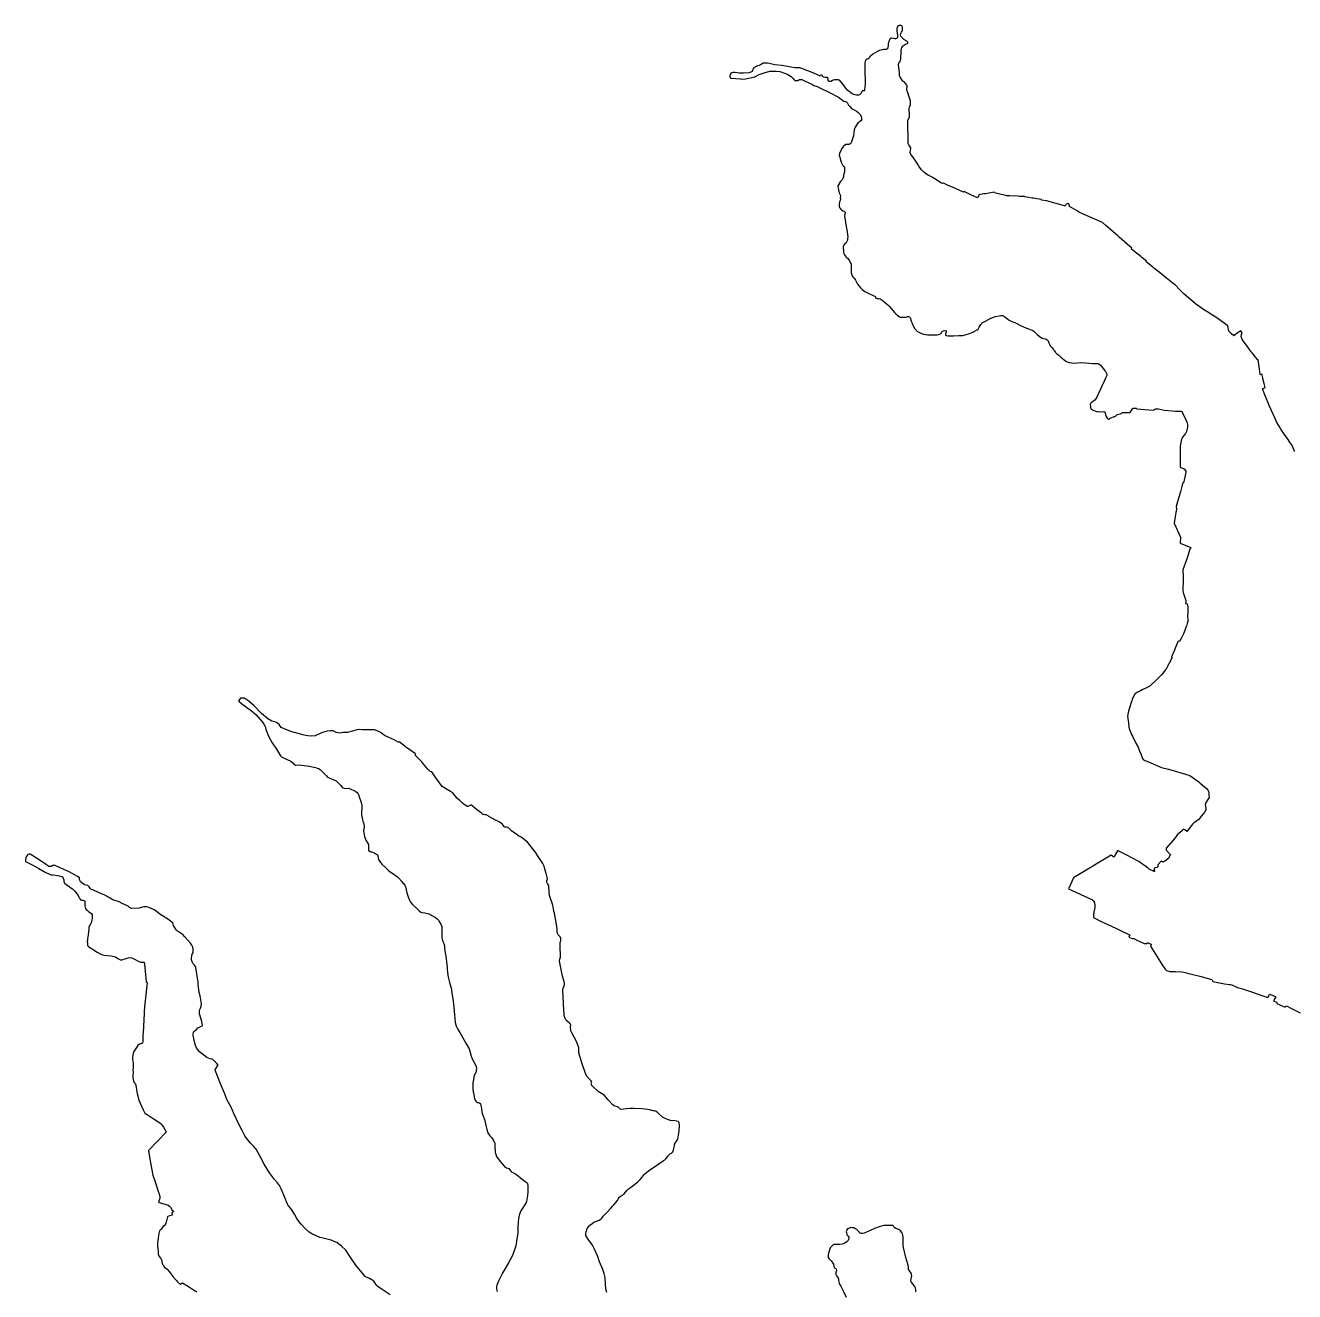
# Model space of a CAD drawing. Header units: inches. Extents: x 1341578 to 1502124, y 557203 to 748561.
# Drawn here: x 1451340 to 1455750, y 577236 to 581636 of the extents above; entities that cross this region are included whole.
import ezdxf

# ---------------------------------------------------------------- set-up
doc = ezdxf.new("R2010")
doc.units = ezdxf.units.IN
doc.header["$MEASUREMENT"] = 0
doc.layers.add('Zipcode', color=7, linetype='Continuous')

msp = doc.modelspace()

# ---------------------------------------------------------------- linework, layer by layer
at = {"layer": 'Zipcode'}
for points in [[(1455750, 580155.2), (1455749.5, 580156.4), (1455747.2, 580161.6), (1455740, 580178), (1455734.9, 580185.6), (1455727.1, 580196.6), (1455723.8, 580201.4), (1455714.6, 580214.3), (1455702.3, 580232.8), (1455699.4, 580237.1), (1455687.6, 580255.2), (1455680.7, 580271.9), (1455668.2, 580299.2), (1455661.8, 580314.7), (1455655.5, 580329.7), (1455654.3, 580332.5), (1455646.1, 580352.3), (1455637.8, 580372.6), (1455642.7, 580375), (1455647.3, 580377.4), (1455644.2, 580391.6), (1455639.9, 580408.4), (1455639.4, 580410.8), (1455637.2, 580419.8), (1455636.6, 580422.9), (1455630.6, 580422.9), (1455627.9, 580440.7), (1455623.2, 580474), (1455621.6, 580473), (1455614.3, 580482.5), (1455601.9, 580498.3), (1455599.5, 580501.4), (1455582.3, 580524.7), (1455567.7, 580543.9), (1455564.3, 580554.4), (1455564.3, 580554.5), (1455565.1, 580560.2), (1455565.4, 580561.8), (1455568.1, 580567.3), (1455562.6, 580574.8), (1455562.5, 580574.9), (1455560.2, 580573.2), (1455545.3, 580562.1), (1455538.2, 580556.7), (1455529.6, 580565.1), (1455525.7, 580569), (1455521.3, 580573.3), (1455518.1, 580591.7), (1455484.7, 580616), (1455481.2, 580618.3), (1455475.8, 580621.8), (1455459.2, 580632.4), (1455453.7, 580636), (1455437.2, 580646.6), (1455406.1, 580668.3), (1455395.7, 580676), (1455366.4, 580701.6), (1455362.5, 580705), (1455350.9, 580716.8), (1455335.6, 580733), (1455332.7, 580735.3), (1455327.7, 580739.2), (1455304.6, 580757.2), (1455279, 580777.8), (1455261.3, 580792.2), (1455256, 580796.5), (1455233.8, 580814.5), (1455234.2, 580815.1), (1455235.1, 580816.3), (1455219.5, 580828.6), (1455215.2, 580832), (1455190.4, 580852.8), (1455182.3, 580859.5), (1455183, 580860.3), (1455183.9, 580861.5), (1455183.1, 580862.1), (1455169.3, 580874), (1455140, 580900.1), (1455135.8, 580903.9), (1455119.2, 580918.7), (1455102.5, 580933.5), (1455094.5, 580940.5), (1455082.4, 580951.2), (1455063.4, 580958.8), (1455057.7, 580961.1), (1455055.9, 580961.8), (1455019.2, 580978), (1455002.1, 580985.8), (1454992.5, 580992.6), (1454967.9, 581006), (1454967.2, 581006.4), (1454967.3, 581007), (1454967.9, 581008.9), (1454965.9, 581015.7), (1454961.4, 581016.9), (1454955.8, 581014.2), (1454955.4, 581013.1), (1454954.9, 581011.6), (1454952.2, 581008), (1454950.1, 581008.3), (1454895.5, 581024.1), (1454892.6, 581024.6), (1454888.2, 581025.4), (1454870.1, 581028.6), (1454870.1, 581029.8), (1454870.2, 581030.5), (1454853.8, 581033), (1454842.8, 581034.7), (1454837.9, 581035.3), (1454836.8, 581035.4), (1454826.8, 581037.7), (1454812.8, 581040.4), (1454811.8, 581040.6), (1454801.7, 581041.1), (1454795.4, 581041.5), (1454793.8, 581041.5), (1454789.9, 581041.8), (1454760.5, 581043.4), (1454757, 581043.6), (1454749.5, 581043.6), (1454746, 581044.2), (1454744.9, 581044.5), (1454721.3, 581050.1), (1454716.3, 581051.3), (1454706.8, 581053.6), (1454706.2, 581055.7), (1454675.6, 581050.8), (1454669.5, 581049.8), (1454653.3, 581047.2), (1454647.7, 581036.3), (1454625.2, 581046.9), (1454620.2, 581049.3), (1454601.7, 581058.1), (1454599.9, 581056.3), (1454575.7, 581066.9), (1454569.4, 581069.6), (1454544.2, 581080.6), (1454534.4, 581085.1), (1454530.4, 581086.9), (1454528.8, 581087.6), (1454527.1, 581087.1), (1454525.4, 581086.7), (1454523.5, 581087.4), (1454521.2, 581088.4), (1454521, 581088.5), (1454521, 581088.5), (1454506, 581099.1), (1454491.9, 581106.8), (1454490, 581107.8), (1454483.1, 581111.6), (1454478.3, 581114.3), (1454469.3, 581119.3), (1454464.7, 581123.1), (1454462.1, 581125.2), (1454453.7, 581133.3), (1454444.7, 581145.9), (1454441.4, 581151.2), (1454435.6, 581160.5), (1454423.2, 581178.3), (1454416.6, 581186.6), (1454414.8, 581190.9), (1454414.5, 581194.5), (1454416.3, 581208.2), (1454415.9, 581210.6), (1454414.5, 581213.7), (1454411.8, 581216.6), (1454409.1, 581220.2), (1454408.1, 581222.6), (1454407.4, 581226.7), (1454407.3, 581231.4), (1454406.9, 581256.5), (1454406.1, 581277.6), (1454406, 581284.5), (1454405.8, 581305.1), (1454411, 581316.1), (1454412, 581319.4), (1454412, 581322), (1454410.1, 581347.3), (1454411.3, 581351.3), (1454413.5, 581354.9), (1454415.3, 581358.2), (1454415.4, 581366), (1454414.9, 581373.5), (1454413.5, 581380.5), (1454403.2, 581408.5), (1454402.5, 581413.4), (1454403, 581417.3), (1454403.8, 581421.3), (1454403.9, 581424.4), (1454402.4, 581428), (1454399, 581432.8), (1454393.6, 581439), (1454389, 581441.9), (1454379.1, 581455.7), (1454377.2, 581461.9), (1454376.6, 581470.5), (1454373.1, 581499.9), (1454374.6, 581504.4), (1454377.8, 581509.2), (1454380, 581513.4), (1454381.2, 581519), (1454382.7, 581545), (1454383.4, 581550.4), (1454384.4, 581554.2), (1454385.7, 581558.7), (1454388.2, 581562.9), (1454390.6, 581566.2), (1454398.3, 581570.9), (1454404.3, 581572.8), (1454405.5, 581573.6), (1454406.1, 581575.7), (1454405.8, 581577.6), (1454402.8, 581580.3), (1454391.9, 581586.7), (1454381.6, 581598.4), (1454380.8, 581602.5), (1454380.7, 581605.1), (1454381.9, 581607.9), (1454384.4, 581611.8), (1454386.3, 581616.1), (1454387.4, 581619.5), (1454387.7, 581622.1), (1454387.8, 581626.4), (1454387.5, 581628.3), (1454386.2, 581632.4), (1454384.7, 581634.4), (1454382.5, 581635.2), (1454379.1, 581635.6), (1454375.9, 581635.2), (1454372.8, 581634), (1454370.8, 581632.5), (1454369.3, 581629.5), (1454368.3, 581623.5), (1454367.7, 581616.2), (1454369.8, 581600.8), (1454369.6, 581593.6), (1454369.2, 581591.9), (1454367.2, 581590.2), (1454364.7, 581589.4), (1454361.6, 581589.2), (1454358.8, 581589.8), (1454348.8, 581591.3), (1454347.1, 581590.8), (1454345.9, 581590.5), (1454344.3, 581589.5), (1454341.9, 581585.4), (1454340.7, 581582), (1454339.1, 581577.7), (1454338.4, 581574.5), (1454338.2, 581573.2), (1454337.5, 581567), (1454336.2, 581557.2), (1454334.6, 581554.6), (1454333.2, 581553.2), (1454330.5, 581552.2), (1454327.3, 581552), (1454322.3, 581552), (1454318.5, 581551.2), (1454316.3, 581550.8), (1454307.9, 581548.5), (1454300.4, 581544.9), (1454284.6, 581535.3), (1454275.8, 581528.8), (1454274, 581527.5), (1454272.8, 581524.2), (1454271.3, 581521.2), (1454268.4, 581519.1), (1454264.4, 581518.3), (1454264.1, 581518.3), (1454261.8, 581517.5), (1454259.6, 581515.9), (1454258.4, 581513.2), (1454257.6, 581509.8), (1454257, 581504.6), (1454256.5, 581499.1), (1454256.2, 581486.7), (1454256.7, 581463.9), (1454257.6, 581453.8), (1454257.9, 581442.8), (1454258.3, 581438.7), (1454258.3, 581435.8), (1454258.3, 581431.9), (1454256, 581413.4), (1454255.9, 581412.2), (1454255.3, 581409.7), (1454253.9, 581408.7), (1454253.2, 581408.5), (1454252.4, 581408.3), (1454248.4, 581408), (1454247.1, 581407.2), (1454246.4, 581406.2), (1454245.4, 581402.9), (1454243.7, 581399.8), (1454238, 581394.8), (1454234.3, 581393.7), (1454230.1, 581393.4), (1454227.6, 581393.5), (1454218.3, 581395.6), (1454212.3, 581398), (1454198, 581409.8), (1454189.5, 581418.1), (1454182.3, 581428.8), (1454168, 581445.2), (1454163.7, 581446.1), (1454158, 581446.1), (1454150, 581445.9), (1454144.4, 581444.1), (1454138.6, 581441.2), (1454134.6, 581440.9), (1454131.7, 581442.1), (1454129.5, 581445.2), (1454128.7, 581448.7), (1454128.6, 581452), (1454128.1, 581453.8), (1454127.1, 581454.4), (1454118.9, 581454.7), (1454113.8, 581455.3), (1454110.5, 581457.4), (1454108.5, 581461), (1454106.9, 581462.9), (1454105.3, 581463), (1454103.9, 581462.4), (1454101.9, 581460.6), (1454099.5, 581460.2), (1454096.7, 581461), (1454094.2, 581462.3), (1454078.9, 581469.7), (1454037.4, 581485.3), (1454030.7, 581487.7), (1454024.4, 581488.3), (1454013, 581488), (1454000.4, 581490.8), (1453967.9, 581495.9), (1453944.4, 581498.3), (1453934.5, 581501.4), (1453917.9, 581504), (1453909.1, 581504.7), (1453903.8, 581503.9), (1453901, 581503), (1453896.4, 581499.3), (1453894.4, 581498.1), (1453889.7, 581496.5), (1453885.2, 581495.6), (1453881, 581494.2), (1453870.6, 581487.6), (1453867.7, 581483.9), (1453866.6, 581478.6), (1453865.6, 581475.8), (1453863.1, 581473.9), (1453860.3, 581473), (1453853, 581470.7), (1453834.6, 581469.3), (1453821.1, 581470.1), (1453804.4, 581472.1), (1453800.1, 581472.3), (1453797.8, 581471.9), (1453794.3, 581470.8), (1453791.5, 581469.8), (1453790.8, 581469.2), (1453789.5, 581466.6), (1453788.7, 581464.7), (1453787.8, 581458.6), (1453787.7, 581455.5), (1453788.4, 581454.3), (1453789, 581453.9), (1453792.4, 581452.3), (1453824.6, 581449.8), (1453829.7, 581449.3), (1453843.1, 581450.4), (1453868.1, 581455.8), (1453874.2, 581457.4), (1453889.3, 581465.1), (1453906.7, 581471.2), (1453926.7, 581476.4), (1453948.1, 581476.6), (1453960.7, 581475.4), (1453981.4, 581469), (1453989, 581465.1), (1454001.1, 581458.2), (1454007.3, 581450.9), (1454011.6, 581446), (1454013.8, 581444.4), (1454017.2, 581443.6), (1454020.2, 581443.7), (1454023.4, 581444.4), (1454026.7, 581446.2), (1454029.2, 581447.5), (1454033.2, 581448.1), (1454037.6, 581448), (1454040.5, 581446.6), (1454047.3, 581442.9), (1454051.5, 581440.3), (1454057.7, 581438.2), (1454072.1, 581431), (1454079.6, 581427.2), (1454090.9, 581423), (1454112.2, 581412.6), (1454119.8, 581409.7), (1454143, 581397.2), (1454155.8, 581390.3), (1454164.7, 581386), (1454178.7, 581375.3), (1454183.9, 581372.6), (1454188.9, 581371.7), (1454192.6, 581370.4), (1454195.4, 581367.9), (1454197.3, 581363.4), (1454199.7, 581358.9), (1454203, 581354.5), (1454210.5, 581347.3), (1454219.6, 581342.1), (1454228, 581338), (1454232.3, 581334), (1454238.1, 581328.5), (1454238.9, 581327.1), (1454240.4, 581324.9), (1454244, 581319.1), (1454245.4, 581313.9), (1454245.5, 581309.9), (1454244.7, 581307.3), (1454242.6, 581304.3), (1454239.4, 581301.7), (1454236.5, 581299.9), (1454233.4, 581298.1), (1454224.9, 581285.2), (1454222.3, 581279.9), (1454220.1, 581272.7), (1454217.8, 581263.6), (1454216.9, 581251.5), (1454208.8, 581227.4), (1454205.7, 581223.6), (1454202.7, 581221.9), (1454199.3, 581221.3), (1454195.4, 581221.2), (1454190.1, 581221.2), (1454185.4, 581218.2), (1454182.6, 581215.6), (1454178.3, 581209.1), (1454168.9, 581192.1), (1454168.2, 581190.8), (1454167.8, 581185.1), (1454169.3, 581177.3), (1454172.2, 581167.4), (1454174.3, 581160.2), (1454178.8, 581150.8), (1454180.6, 581149), (1454183, 581146.8), (1454185.4, 581143.7), (1454186.5, 581139.2), (1454186.4, 581134.1), (1454186.3, 581133.9), (1454185.4, 581126.3), (1454183, 581114.8), (1454181.9, 581109.3), (1454180, 581103.2), (1454178.2, 581099.1), (1454171.3, 581092.1), (1454167.7, 581085.7), (1454167.7, 581085.6), (1454164.8, 581081.7), (1454163.3, 581078.5), (1454163.1, 581076), (1454163.6, 581071.7), (1454163.8, 581070.7), (1454165.1, 581064), (1454166.1, 581058.5), (1454167.9, 581053.7), (1454172.1, 581044.7), (1454172.3, 581042.6), (1454171.1, 581038.1), (1454171.1, 581036.1), (1454171.7, 581033.6), (1454171.9, 581030.5), (1454171.4, 581028.6), (1454171.1, 581027.4), (1454169, 581023), (1454167.5, 581014.2), (1454167.4, 581007.9), (1454169, 581002.3), (1454172, 580998.1), (1454175.3, 580995.1), (1454175.9, 580994.8), (1454180.7, 580991.5), (1454184.4, 580989.8), (1454186.9, 580987.8), (1454188, 580986.1), (1454188.1, 580983.9), (1454187.4, 580980.9), (1454186.8, 580978.6), (1454185.5, 580973), (1454188, 580960), (1454189.5, 580949.7), (1454193.8, 580925.3), (1454197, 580900.4), (1454196.8, 580895.4), (1454195.9, 580889.7), (1454194.1, 580884.3), (1454191.6, 580880.3), (1454191.4, 580880), (1454186.5, 580875.8), (1454183.4, 580871.8), (1454181.5, 580867.4), (1454181, 580864.2), (1454181.3, 580859.9), (1454182.3, 580854.5), (1454183, 580847.5), (1454183.9, 580843.4), (1454185.5, 580838.9), (1454187.9, 580835), (1454192.2, 580830.1), (1454193, 580829.5), (1454196.2, 580826.9), (1454201, 580821.4), (1454203.8, 580817.7), (1454206.2, 580811.4), (1454207.7, 580807.9), (1454208.7, 580803.5), (1454209.1, 580799.3), (1454208.9, 580794), (1454208.6, 580788.6), (1454208.7, 580782.9), (1454208.7, 580781.3), (1454209.3, 580775.7), (1454211.2, 580769.2), (1454213, 580765.3), (1454215.4, 580762), (1454218.9, 580758.8), (1454220.2, 580757.1), (1454221.2, 580755.8), (1454224.7, 580750.2), (1454224.7, 580750.2), (1454230.8, 580736.6), (1454236.4, 580729.7), (1454242.5, 580722.2), (1454247.2, 580717.6), (1454257.1, 580710.9), (1454263.2, 580706.9), (1454287.9, 580696.1), (1454290.8, 580695), (1454293.1, 580692.7), (1454294.1, 580690.7), (1454294.8, 580688.2), (1454295.7, 580687.2), (1454299.1, 580686.6), (1454303.8, 580686.2), (1454310.2, 580685.2), (1454316.8, 580680.7), (1454322.2, 580676.1), (1454329.4, 580670.1), (1454336.8, 580664.1), (1454341.4, 580659.5), (1454359.2, 580638.4), (1454364.2, 580633), (1454372.3, 580626.6), (1454377.1, 580623.1), (1454381.2, 580621.6), (1454394.8, 580621.9), (1454398.6, 580622.3), (1454402.1, 580622.9), (1454405.3, 580623.6), (1454408.1, 580623.9), (1454411.4, 580623.3), (1454412.9, 580622.3), (1454414, 580620.1), (1454415.1, 580618.1), (1454416.5, 580611.4), (1454417.5, 580608), (1454419.9, 580602.8), (1454426.2, 580588.8), (1454430.7, 580581.5), (1454434.6, 580576.1), (1454439.2, 580571.9), (1454446.1, 580568.4), (1454453.5, 580565.3), (1454460.3, 580562.8), (1454467.3, 580561.3), (1454474.8, 580560.6), (1454501.4, 580560.4), (1454508.4, 580560.9), (1454512.7, 580561.3), (1454517, 580562.8), (1454519, 580564.1), (1454520.5, 580565), (1454523, 580567.7), (1454524, 580571.1), (1454526.1, 580573.5), (1454529.9, 580574.7), (1454534, 580575.1), (1454537.5, 580574.8), (1454538.7, 580573.7), (1454539.1, 580571.2), (1454538.7, 580568.8), (1454537.9, 580566.9), (1454537.1, 580563.5), (1454536.9, 580562.6), (1454537.1, 580560.7), (1454537.3, 580559.2), (1454540, 580558.2), (1454544.6, 580557.4), (1454550.3, 580556.9), (1454556.9, 580556.7), (1454564.2, 580556.6), (1454583.4, 580557.6), (1454588.2, 580557.9), (1454597.3, 580557.9), (1454605.4, 580560.4), (1454620, 580565), (1454631.5, 580569.9), (1454646.7, 580577.4), (1454650.3, 580579.9), (1454651.8, 580582.7), (1454654.4, 580587.4), (1454657.8, 580592.5), (1454660.2, 580596.1), (1454662.9, 580599.5), (1454664.5, 580601.5), (1454675.6, 580607.3), (1454694.4, 580618.2), (1454701.6, 580620.6), (1454710.7, 580623.7), (1454723.3, 580626.4), (1454729.4, 580627.5), (1454736.6, 580627.4), (1454739.1, 580625.5), (1454743.4, 580622.5), (1454747.3, 580619), (1454752.2, 580615.5), (1454758, 580611.5), (1454767, 580607.2), (1454777.4, 580603.2), (1454784.7, 580599.2), (1454795.2, 580594), (1454818.8, 580583.4), (1454828.8, 580579.9), (1454830.4, 580579.2), (1454834.4, 580577.5), (1454834.5, 580577.5), (1454837.6, 580576.7), (1454840.5, 580575.5), (1454843.4, 580573.5), (1454856.1, 580559.9), (1454867.4, 580552.1), (1454872.9, 580548.9), (1454877.4, 580547.6), (1454882.8, 580546.4), (1454887.1, 580544.8), (1454890.7, 580542.6), (1454893.8, 580539.1), (1454896.3, 580532.7), (1454898.6, 580527.4), (1454901.1, 580522.5), (1454903.1, 580519.5), (1454906, 580515.9), (1454911.7, 580509.2), (1454914.9, 580505.3), (1454915.6, 580504.3), (1454917.7, 580501.7), (1454917.8, 580501.5), (1454919.2, 580499.3), (1454921.2, 580497), (1454923.9, 580494.3), (1454930.4, 580489.3), (1454937.4, 580482.8), (1454954.7, 580469.2), (1454960, 580466.9), (1454966, 580464.3), (1454969.1, 580463.8), (1454975.9, 580463), (1454983.8, 580462.3), (1455006.5, 580463.8), (1455021.7, 580463.1), (1455047.3, 580461.2), (1455062.7, 580461.3), (1455066.1, 580460.6), (1455069.2, 580459.7), (1455070.1, 580459.4), (1455075.7, 580454.4), (1455089.7, 580437.4), (1455093, 580433.3), (1455096.3, 580426.5), (1455097.4, 580422.4), (1455097.5, 580420.5), (1455096.9, 580418.5), (1455096.6, 580417.3), (1455094.5, 580412.6), (1455089.3, 580401.7), (1455083.1, 580389.4), (1455082.3, 580387.4), (1455075.6, 580371.8), (1455062.4, 580343.8), (1455055.8, 580333.9), (1455050.1, 580329.3), (1455047.1, 580327.5), (1455043.7, 580325.3), (1455041, 580322), (1455039.9, 580318.3), (1455040.3, 580312.9), (1455040.5, 580310.5), (1455040.9, 580306.9), (1455041.9, 580304.6), (1455043.7, 580302), (1455047.6, 580299.3), (1455050.1, 580298.2), (1455056, 580295.7), (1455061.3, 580294), (1455066.2, 580293.4), (1455074.3, 580293), (1455074.5, 580293), (1455081.4, 580293.6), (1455087.3, 580292.7), (1455089.4, 580292.5), (1455090.5, 580291.7), (1455091.7, 580290), (1455092.2, 580287.8), (1455092.9, 580283.6), (1455094.8, 580277.1), (1455098.6, 580271.2), (1455101.3, 580268.5), (1455103.5, 580267.5), (1455105.9, 580267.5), (1455107.2, 580268), (1455109.1, 580270.5), (1455112.1, 580272.2), (1455123.1, 580276.1), (1455126, 580276.5), (1455132.8, 580283.5), (1455148.1, 580287.5), (1455148.7, 580287.9), (1455149.8, 580289.1), (1455151.9, 580289.9), (1455178.1, 580289.9), (1455181.6, 580296), (1455186.4, 580303.6), (1455189.3, 580305.3), (1455199.3, 580305.6), (1455201.2, 580303.1), (1455229.2, 580300.7), (1455258.5, 580298.9), (1455261.4, 580299.9), (1455263.7, 580301.5), (1455266.4, 580303.1), (1455267.4, 580303.4), (1455271.9, 580303.7), (1455276.5, 580302.7), (1455297.5, 580298.5), (1455324.3, 580296.2), (1455335, 580295.5), (1455355.6, 580295), (1455357.4, 580293.8), (1455357.5, 580293.8), (1455357.7, 580293.5), (1455358.7, 580292.3), (1455360.2, 580289.4), (1455372.6, 580262.5), (1455376.2, 580254.9), (1455377.5, 580248), (1455377.3, 580239.6), (1455376.8, 580234.8), (1455375.6, 580229.4), (1455374, 580224.9), (1455371, 580217.8), (1455366.1, 580211.4), (1455360.8, 580205.1), (1455357.7, 580199.6), (1455356, 580192.3), (1455352.6, 580174.9), (1455352.7, 580160.9), (1455352.4, 580146.7), (1455352.3, 580142.1), (1455352.3, 580140.1), (1455352.3, 580137.3), (1455352.3, 580100.9), (1455365, 580094.9), (1455366.6, 580094.2), (1455371.7, 580086.6), (1455371.5, 580083), (1455371.1, 580076.9), (1455366.4, 580055.8), (1455364.9, 580051.1), (1455363.4, 580046.3), (1455361.1, 580045.6), (1455359.4, 580038.1), (1455353, 580015), (1455352, 580011.8), (1455347.8, 579996.8), (1455338.4, 579964.4), (1455339.3, 579955), (1455338.3, 579948.8), (1455337.5, 579943.4), (1455331.6, 579905.7), (1455353.6, 579857.1), (1455352, 579836.6), (1455389.2, 579821.9), (1455386.3, 579815.3), (1455377.3, 579788.4), (1455375.3, 579782.3), (1455374, 579778.3), (1455361.2, 579744.1), (1455362.3, 579718.9), (1455362.5, 579713.5), (1455362.7, 579710.8), (1455362.7, 579709.7), (1455361.1, 579670.5), (1455362.7, 579665.4), (1455365.9, 579654.8), (1455371.4, 579636.8), (1455371.4, 579636.6), (1455372.1, 579634.5), (1455372.1, 579634.3), (1455371.1, 579627.5), (1455371, 579627), (1455376.3, 579625.1), (1455376.9, 579624.9), (1455378, 579622.4), (1455378.9, 579614.8), (1455378.7, 579607.1), (1455378.7, 579606), (1455378.6, 579595.7), (1455378.2, 579582.4), (1455378.5, 579571.2), (1455378.4, 579564.2), (1455376.8, 579557.8), (1455376.2, 579555.7), (1455375, 579551.8), (1455372.5, 579544.2), (1455369, 579532.9), (1455363.5, 579521.2), (1455363.3, 579520.9), (1455362.6, 579519.2), (1455356.5, 579507.3), (1455350, 579494.6), (1455346.6, 579495.4), (1455344.9, 579495.9), (1455344, 579493.5), (1455335.3, 579472.1), (1455333.6, 579468.1), (1455332.1, 579464.5), (1455322.2, 579441.6), (1455324.9, 579439.3), (1455302.4, 579397.1), (1455300.5, 579394.8), (1455296.7, 579390.3), (1455288.1, 579380), (1455269.7, 579361.2), (1455247.3, 579340), (1455242.6, 579337), (1455232.6, 579333), (1455219.8, 579326.3), (1455214.2, 579323.4), (1455207.6, 579319.9), (1455204.3, 579318.2), (1455197.5, 579314.4), (1455194.6, 579312.8), (1455185.1, 579292.7), (1455183.8, 579288.4), (1455182.2, 579283.2), (1455172.8, 579252.7), (1455169.8, 579234.9), (1455170.1, 579227.2), (1455172.4, 579212), (1455174.1, 579196.9), (1455176.6, 579188.4), (1455183.4, 579172.1), (1455186.6, 579165.8), (1455197.5, 579143.9), (1455198.7, 579141.7), (1455206.4, 579127.2), (1455210.3, 579117.5), (1455211.3, 579115.1), (1455216.7, 579101.8), (1455217.2, 579100.4), (1455221.9, 579088.7), (1455224.9, 579083.6), (1455225, 579083.4), (1455229.8, 579081.2), (1455236.3, 579078.6), (1455249.8, 579073.6), (1455287, 579056.4), (1455311.5, 579051.2), (1455339.1, 579042.7), (1455371.3, 579033.7), (1455386.4, 579029), (1455397.6, 579021.2), (1455402.5, 579017.6), (1455417, 579006.8), (1455420.7, 579003.6), (1455429.7, 578995.4), (1455443.5, 578984), (1455443.9, 578983.7), (1455450, 578977.5), (1455451.2, 578973.7), (1455451.7, 578967.3), (1455452.3, 578961.2), (1455452.4, 578959.7), (1455453.1, 578955.1), (1455452.5, 578953.2), (1455450.4, 578949.7), (1455440.2, 578932.9), (1455439.4, 578926.7), (1455440.5, 578922.4), (1455441.6, 578917.2), (1455442, 578912.5), (1455441.3, 578909.7), (1455439.6, 578906.1), (1455437.3, 578901.7), (1455433.1, 578896.5), (1455425.8, 578888.3), (1455417.6, 578876.7), (1455402.3, 578866.3), (1455399.9, 578864.1), (1455394.9, 578859.6), (1455391.5, 578855.5), (1455375.3, 578834.7), (1455368.5, 578840.4), (1455365.7, 578841.8), (1455364, 578841.9), (1455363.8, 578842), (1455362.3, 578841.1), (1455360.9, 578840), (1455358.8, 578837.4), (1455342.9, 578823.6), (1455338.8, 578817.4), (1455329.5, 578805.5), (1455304, 578776.5), (1455303.5, 578772.7), (1455304, 578769.8), (1455317.2, 578755.1), (1455318.2, 578754.1), (1455318.1, 578754), (1455317.8, 578753.4), (1455311.2, 578740.7), (1455311.2, 578740.6), (1455310.9, 578740), (1455309.6, 578739.1), (1455302.4, 578734), (1455297.1, 578730.3), (1455293.4, 578727.8), (1455286.8, 578731.9), (1455274.8, 578718.5), (1455274.1, 578716.2), (1455274.5, 578713.7), (1455274.6, 578711.8), (1455274, 578710.7), (1455271, 578709.4), (1455265.5, 578708.5), (1455263.2, 578706.8), (1455262, 578704.5), (1455262, 578702.4), (1455262.3, 578700.4), (1455263.1, 578699), (1455263.1, 578699), (1455263.6, 578697.1), (1455263.4, 578696.4), (1455262.6, 578695.9), (1455261.2, 578696.1), (1455257.3, 578697.8), (1455255.4, 578698.6), (1455251.9, 578699.7), (1455244.6, 578704.1), (1455242.3, 578705.8), (1455236.1, 578710.2), (1455221.6, 578720.7), (1455215, 578725.4), (1455212.8, 578727), (1455209, 578729.8), (1455165.2, 578753.5), (1455137, 578767), (1455134.7, 578768.1), (1455134.4, 578767.6), (1455127.9, 578755.2), (1455124.1, 578748.1), (1455122.3, 578745.7), (1455112.6, 578752), (1454982.2, 578673.7), (1454965.2, 578637.3), (1454964, 578634.8), (1455047.2, 578596.5), (1455048, 578596.2), (1455051.7, 578594), (1455052.3, 578593.2), (1455052.8, 578592.3), (1455053.8, 578589.1), (1455054.8, 578585.1), (1455055.2, 578583.4), (1455055.8, 578577.8), (1455055.3, 578570.2), (1455051.6, 578548.6), (1455050.8, 578536.1), (1455080.5, 578521.2), (1455101.3, 578511.4), (1455101.4, 578511.4), (1455128.4, 578498.6), (1455128.4, 578498.6), (1455144.8, 578490.9), (1455171.6, 578478.3), (1455171.8, 578478.2), (1455176.7, 578475.9), (1455177.6, 578475.5), (1455174.2, 578467.8), (1455185.4, 578462.3), (1455189.7, 578462.4), (1455191.2, 578462.4), (1455191.7, 578462.4), (1455206.9, 578455), (1455212.4, 578452.3), (1455227.5, 578444.8), (1455237.1, 578445.4), (1455238.6, 578449), (1455248.2, 578444.5), (1455251.2, 578443.1), (1455252.4, 578442.5), (1455252.4, 578442.5), (1455249.6, 578435.8), (1455249.7, 578435.8), (1455290, 578371.1), (1455299.7, 578355.7), (1455305.2, 578351.8), (1455309.4, 578350.1), (1455315.4, 578348.5), (1455319, 578348.4), (1455322.4, 578348.6), (1455326.6, 578348.6), (1455335.6, 578348.1), (1455357, 578346.8), (1455365.2, 578345.2), (1455374.5, 578342.9), (1455380.4, 578341.5), (1455387.5, 578339.8), (1455420.6, 578331.5), (1455458.1, 578321.5), (1455461.8, 578320), (1455463.8, 578317.8), (1455463.8, 578317.7), (1455466, 578312.9), (1455506.2, 578304.9), (1455523.7, 578302.4), (1455526.6, 578302.3), (1455531.7, 578301.3), (1455539.3, 578298.1), (1455544.1, 578296), (1455551.4, 578293), (1455568.8, 578287.9), (1455607.2, 578274.8), (1455629.1, 578266.5), (1455629.5, 578266.4), (1455635.6, 578264.4), (1455656.8, 578257.6), (1455657.7, 578259.4), (1455661.2, 578266.9), (1455662.3, 578269.4), (1455684, 578260.8), (1455685.1, 578260.3), (1455677.3, 578247.9), (1455676.3, 578246.2), (1455687.4, 578241), (1455688.5, 578240.4), (1455688.5, 578240.1), (1455688.7, 578237.4), (1455716.7, 578223.7), (1455717.1, 578224.5), (1455719.2, 578228.4), (1455726.4, 578226.2), (1455734.8, 578222.1), (1455769.1, 578203.9)], [(1453360.6, 577232.4), (1453357.1, 577244.4), (1453353.8, 577282.1), (1453352.9, 577289.2), (1453350.9, 577298.6), (1453346.4, 577312.6), (1453335.2, 577339), (1453328.4, 577358.2), (1453316.4, 577385.4), (1453310.9, 577397.4), (1453294, 577419.5), (1453290.6, 577424.6), (1453287.7, 577430.5), (1453287, 577435.1), (1453287.4, 577439.2), (1453288.2, 577443.4), (1453291.8, 577455.4), (1453295, 577459.9), (1453301, 577466.2), (1453307.7, 577471.1), (1453315.4, 577476.5), (1453333.8, 577483.6), (1453338.8, 577487.3), (1453343.1, 577491.5), (1453347.2, 577497.3), (1453359.5, 577509.5), (1453375.4, 577527.3), (1453380.3, 577532.5), (1453384.6, 577536.9), (1453397.1, 577551.9), (1453399.5, 577556.7), (1453400.4, 577559.8), (1453400.6, 577560.5), (1453402.9, 577563.9), (1453406.5, 577566), (1453420.6, 577575.9), (1453424.8, 577581.6), (1453429.8, 577587.5), (1453435.8, 577592.4), (1453442.7, 577597.1), (1453450.6, 577602.8), (1453458, 577609), (1453467.6, 577616.9), (1453476, 577625.3), (1453482.4, 577633.4), (1453489.8, 577642.8), (1453491.3, 577644.2), (1453492.9, 577645.7), (1453499.1, 577650.6), (1453513.2, 577661.4), (1453525.8, 577669), (1453557.4, 577691.1), (1453561.3, 577693.1), (1453565, 577696.6), (1453565.5, 577697.2), (1453570.1, 577703.3), (1453572, 577706.7), (1453581, 577715.1), (1453585, 577717.2), (1453588.9, 577721.9), (1453591.7, 577728.2), (1453594, 577737.8), (1453594.7, 577744.4), (1453596.9, 577750.8), (1453600.2, 577755.1), (1453603.9, 577759.5), (1453606.5, 577765.8), (1453610.9, 577793.7), (1453613.1, 577813.1), (1453611.5, 577823.9), (1453607.7, 577827.1), (1453603.3, 577828.3), (1453596.3, 577829.5), (1453581.4, 577830.4), (1453571.1, 577834), (1453560, 577837.9), (1453553.7, 577841.9), (1453539, 577855.3), (1453534.7, 577859.8), (1453529.4, 577862.8), (1453523.8, 577863.6), (1453521.8, 577863.9), (1453520.7, 577864.1), (1453508.5, 577867), (1453502.8, 577868.4), (1453481.2, 577871.2), (1453454.9, 577872.5), (1453441.5, 577871.9), (1453428.1, 577870.4), (1453410.3, 577868.4), (1453406, 577869.7), (1453403.8, 577871.9), (1453403.3, 577872.8), (1453401.3, 577875.5), (1453397.1, 577877.7), (1453389.6, 577879.8), (1453386.2, 577881.2), (1453385.1, 577881.7), (1453381.2, 577884.9), (1453380.1, 577885.9), (1453364.8, 577902.3), (1453352.6, 577916.7), (1453347.2, 577920.3), (1453341.2, 577924.3), (1453330.4, 577930.5), (1453310.8, 577949.5), (1453307.1, 577953.4), (1453306.4, 577957.7), (1453306.9, 577961.5), (1453307.6, 577963.1), (1453307.4, 577965.4), (1453304.3, 577969.7), (1453298.2, 577975.4), (1453290, 577985.6), (1453284.3, 577997), (1453275.2, 578023.8), (1453262.9, 578064.9), (1453263, 578076.2), (1453262.7, 578083.3), (1453260.9, 578089.5), (1453254.2, 578104.3), (1453238, 578134.9), (1453235.1, 578142.4), (1453234.4, 578156.1), (1453234.8, 578161.6), (1453233.6, 578165.2), (1453230.1, 578168.7), (1453222.1, 578175.2), (1453217.5, 578180), (1453213.9, 578187.8), (1453212.3, 578195.5), (1453211.7, 578201.5), (1453210.9, 578213.9), (1453210, 578236.9), (1453207.8, 578284), (1453208.3, 578289.7), (1453210.7, 578296.1), (1453213.2, 578301.8), (1453213.4, 578306.2), (1453211.4, 578313.6), (1453205.7, 578332.1), (1453203.3, 578343.4), (1453196, 578384.2), (1453196.6, 578390.5), (1453198.7, 578397.6), (1453199.2, 578401.7), (1453198.3, 578435.3), (1453198.4, 578446.7), (1453199.9, 578456.8), (1453199.9, 578462.9), (1453199.3, 578466), (1453197.9, 578468.4), (1453195.7, 578470.9), (1453191, 578475.6), (1453188.2, 578480.2), (1453187.7, 578485.4), (1453187.6, 578490.1), (1453188, 578496.7), (1453185.1, 578511.7), (1453178.1, 578550.6), (1453176.1, 578557.5), (1453172.3, 578578.3), (1453161, 578612.2), (1453159.5, 578622.3), (1453158.3, 578644.6), (1453157.9, 578647.7), (1453153.9, 578653.9), (1453151.6, 578657.9), (1453151, 578661), (1453151.3, 578663.6), (1453152.6, 578667), (1453153.9, 578669.9), (1453153.4, 578674.9), (1453149.1, 578688.3), (1453144.1, 578708.6), (1453142.5, 578714.2), (1453137.3, 578723.1), (1453124, 578744.3), (1453110.9, 578763.3), (1453106.1, 578770.1), (1453084.3, 578797.8), (1453063, 578815.3), (1453052.9, 578819.3), (1453035.4, 578831.7), (1453033.9, 578832.9), (1453028.3, 578837.4), (1453026.9, 578838.6), (1453017, 578848.5), (1453012, 578850), (1453006.2, 578849.7), (1453003.7, 578851), (1453001.8, 578853.6), (1453000.4, 578856.7), (1452996.4, 578860.9), (1452985.1, 578868.1), (1452983.9, 578868.9), (1452973.6, 578873.9), (1452950.7, 578887.2), (1452948.3, 578888.6), (1452941.3, 578892.2), (1452936.7, 578892.7), (1452931.8, 578893.2), (1452929.7, 578894.1), (1452924.4, 578898.5), (1452920, 578902.2), (1452919.3, 578902.8), (1452907.7, 578911.5), (1452889.7, 578925.8), (1452887.7, 578925.7), (1452884.6, 578925), (1452882.2, 578923.9), (1452879.6, 578922.4), (1452876.7, 578921.7), (1452875.3, 578921.8), (1452860, 578931.9), (1452854.9, 578936.6), (1452849.3, 578942.6), (1452839.5, 578950.8), (1452834.3, 578957), (1452832.8, 578958.8), (1452824.8, 578968.5), (1452816.6, 578973.5), (1452811.4, 578976.5), (1452788.1, 578990.5), (1452778.4, 579004), (1452772.6, 579012.2), (1452768.5, 579018.1), (1452751.8, 579041.7), (1452745.8, 579042.9), (1452737.6, 579052.3), (1452719.8, 579072.6), (1452717.6, 579075.2), (1452716.8, 579076.1), (1452695.5, 579099.1), (1452694.9, 579104.5), (1452663.8, 579126.1), (1452661.8, 579127.7), (1452658.1, 579130.6), (1452638.9, 579146), (1452637.5, 579144.3), (1452629.6, 579148.3), (1452621.3, 579153.4), (1452600, 579162.6), (1452587.2, 579168.5), (1452575.8, 579177.9), (1452574.4, 579179.1), (1452567.1, 579182.3), (1452564, 579183.3), (1452556, 579186.1), (1452552.3, 579187.4), (1452545.3, 579187.8), (1452539.9, 579188.1), (1452510.3, 579187.8), (1452500.3, 579188.6), (1452492.7, 579188.2), (1452475, 579183.6), (1452459.3, 579178.8), (1452449.9, 579178.1), (1452442.4, 579178.5), (1452433.1, 579176.7), (1452420.1, 579178.9), (1452409.7, 579183.8), (1452398.9, 579184.5), (1452388.8, 579183), (1452372.1, 579178.1), (1452353.8, 579169.9), (1452346.9, 579167.3), (1452333.9, 579166.1), (1452321.6, 579167.1), (1452308, 579169.8), (1452262.3, 579181.7), (1452237, 579192), (1452228.8, 579196.3), (1452221.4, 579206), (1452212, 579213.3), (1452206.9, 579216.1), (1452196.4, 579218), (1452182.3, 579225.6), (1452160.1, 579245.1), (1452135.1, 579271.1), (1452116.3, 579287.4), (1452105.9, 579294.9), (1452100.3, 579297.5), (1452092.5, 579298.1), (1452086.8, 579297.7), (1452084.1, 579293.3), (1452080.8, 579287.7), (1452082.5, 579286.8), (1452090.9, 579279.5), (1452107.6, 579267), (1452125, 579253.6), (1452140.2, 579240.8), (1452163.7, 579213.9), (1452168.2, 579207.5), (1452174.1, 579197.1), (1452175.7, 579188.7), (1452186, 579163), (1452197.6, 579142.4), (1452211.8, 579120.1), (1452226.2, 579097.5), (1452230.3, 579093.8), (1452241.4, 579087.8), (1452241.7, 579087.7), (1452249.5, 579084.4), (1452262.4, 579078.7), (1452268.6, 579072.7), (1452275.1, 579066.7), (1452277.6, 579065.5), (1452278.8, 579064.9), (1452293.5, 579065.6), (1452300.4, 579064.7), (1452325.5, 579061.1), (1452347.5, 579057.3), (1452353.3, 579054.9), (1452358.2, 579052.9), (1452364, 579049.6), (1452372, 579041.8), (1452385.9, 579027.4), (1452388.6, 579024.6), (1452388.8, 579024.4), (1452390.3, 579023.6), (1452395.8, 579020.6), (1452403.9, 579017.2), (1452419.9, 579010.5), (1452434.4, 578995.5), (1452435.4, 578994.8), (1452441.1, 578989), (1452444.5, 578986.8), (1452447, 578985.2), (1452449, 578984.9), (1452453.2, 578984.3), (1452463.4, 578984.7), (1452488.1, 578974), (1452493.2, 578969.9), (1452495.6, 578965.7), (1452496.8, 578963.5), (1452499.6, 578955.1), (1452502.6, 578945.6), (1452506.4, 578935.5), (1452508.6, 578924.9), (1452507.8, 578893.2), (1452509.2, 578884.5), (1452509.6, 578883.2), (1452511.4, 578875.6), (1452512.5, 578870.3), (1452514.7, 578864.6), (1452516.3, 578859.3), (1452516.7, 578855.1), (1452516.7, 578849.2), (1452515.6, 578843.8), (1452515, 578835.3), (1452518.1, 578816.7), (1452522.8, 578804.3), (1452528.9, 578795.2), (1452531.7, 578789), (1452532.2, 578784.5), (1452532, 578781), (1452531.6, 578775.7), (1452531.5, 578774.4), (1452532.5, 578769.2), (1452534.3, 578766.4), (1452537, 578765.3), (1452537.8, 578765.2), (1452539.8, 578765.1), (1452554.2, 578759), (1452559.3, 578756.2), (1452563, 578753.3), (1452564.9, 578750.1), (1452565.7, 578746.1), (1452565.8, 578743.3), (1452566.7, 578736.7), (1452573.8, 578726.8), (1452574.6, 578725.6), (1452578.1, 578720.6), (1452591.8, 578708.1), (1452602.6, 578698.3), (1452625.2, 578683.1), (1452632.5, 578677.4), (1452637.7, 578672.6), (1452647.7, 578660.5), (1452652.9, 578654.4), (1452653.3, 578653.9), (1452658.1, 578647.6), (1452661, 578641.9), (1452661.7, 578637.6), (1452662.4, 578632.2), (1452664.9, 578621), (1452668.6, 578610.7), (1452673.2, 578598.1), (1452678.3, 578589.1), (1452683.8, 578582.3), (1452700.4, 578567.2), (1452707.8, 578558.6), (1452713.5, 578554.5), (1452718.3, 578553.1), (1452727.9, 578552), (1452741.7, 578548.3), (1452765, 578535.3), (1452770.9, 578530.7), (1452775.1, 578526.2), (1452780.1, 578518.8), (1452783.7, 578512.2), (1452786.4, 578503.9), (1452787.4, 578497.3), (1452787.4, 578490.4), (1452787.2, 578484.5), (1452786.8, 578476.6), (1452787.4, 578467.1), (1452788.5, 578460), (1452790.8, 578452.4), (1452793.6, 578445.9), (1452796.1, 578437.2), (1452796.3, 578428.7), (1452796.8, 578419.6), (1452800.2, 578400.8), (1452805, 578361.4), (1452805.5, 578356.7), (1452806.7, 578344), (1452808.8, 578328.8), (1452813.9, 578309.7), (1452820.3, 578286.6), (1452820.7, 578283.1), (1452826.8, 578236.2), (1452829.5, 578210), (1452833.2, 578170.5), (1452834.9, 578162.8), (1452838, 578155.9), (1452841.3, 578148.4), (1452848.8, 578136), (1452869.8, 578098.8), (1452881.8, 578079.5), (1452888.2, 578054), (1452892.6, 578044.8), (1452902.9, 578025.5), (1452905.8, 578017.9), (1452906.8, 578010.9), (1452906.6, 578005.4), (1452905.7, 577998.5), (1452904.3, 577995.4), (1452901.8, 577991.4), (1452899.1, 577986), (1452894.4, 577961.7), (1452894, 577952), (1452894.4, 577943.1), (1452895.1, 577936.5), (1452895.2, 577935.3), (1452896, 577929.5), (1452896.6, 577926), (1452900, 577906.2), (1452902.1, 577901), (1452904.7, 577897.1), (1452907.2, 577895.1), (1452910.6, 577893.3), (1452913.8, 577892.5), (1452916.8, 577891.3), (1452918, 577890.5), (1452918.6, 577890.1), (1452921.1, 577887.2), (1452922.5, 577882), (1452923, 577879.7), (1452924.1, 577868.7), (1452925.6, 577860.7), (1452927, 577854.6), (1452934.6, 577833.8), (1452944.1, 577794), (1452945.3, 577789.6), (1452948.6, 577783.4), (1452954.1, 577777.5), (1452960.3, 577770.4), (1452963.2, 577766.2), (1452965.1, 577763.5), (1452965.7, 577762.3), (1452968.9, 577756.3), (1452970.5, 577751.3), (1452971, 577744.4), (1452971.5, 577736), (1452971.5, 577735.5), (1452971.7, 577726.9), (1452972.6, 577718.3), (1452974.1, 577712.9), (1452977.1, 577704.9), (1452989.7, 577687.8), (1453004.2, 577670.2), (1453007.7, 577667.6), (1453012.1, 577665.9), (1453016.3, 577664.9), (1453016.6, 577664.8), (1453019.4, 577663.8), (1453022.3, 577660.2), (1453023.3, 577658.8), (1453026.2, 577654.6), (1453030, 577651.1), (1453035.6, 577648.8), (1453045.9, 577642.4), (1453066.7, 577625.5), (1453075.6, 577619.3), (1453076.1, 577618.9), (1453083.8, 577614.1), (1453085, 577610.7), (1453085.7, 577604.9), (1453085.4, 577594.9), (1453085.7, 577584.1), (1453084.2, 577569.6), (1453081.4, 577548.9), (1453078.5, 577542.6), (1453070.6, 577530.2), (1453061.6, 577516.1), (1453057.2, 577505.1), (1453052.9, 577490.2), (1453052, 577475.8), (1453050.9, 577459), (1453051, 577438.5), (1453046.5, 577412.2), (1453044.7, 577400.6), (1453043.7, 577395.9), (1453043.1, 577392.4), (1453042.8, 577391.7), (1453032.1, 577361.5), (1453018.6, 577335.2), (1452998.8, 577301.9), (1452982.3, 577269.3), (1452977.9, 577258.4), (1452977, 577251.7), (1452976.6, 577244.8), (1452977.4, 577240.6), (1452978.2, 577238.3), (1452980.8, 577235.6)], [(1452607.8, 577224.1), (1452583, 577240.3), (1452572.7, 577247.3), (1452564.2, 577253), (1452562.9, 577253.9), (1452562.3, 577254.8), (1452560.6, 577257.1), (1452557.2, 577261.9), (1452550, 577272.4), (1452539.9, 577278.5), (1452539.4, 577278.8), (1452533.6, 577281.9), (1452532.1, 577282.5), (1452527.2, 577284.6), (1452521, 577288.6), (1452515.5, 577294.4), (1452487.8, 577327.2), (1452468, 577356.6), (1452452.8, 577379.8), (1452437.9, 577393.9), (1452422, 577405.8), (1452407.4, 577412.3), (1452401.8, 577414.7), (1452369.8, 577422.2), (1452362.4, 577424), (1452335.4, 577436), (1452325.8, 577442.6), (1452312.3, 577455.3), (1452297.6, 577470.6), (1452290.8, 577478), (1452283, 577490.1), (1452274.6, 577504.7), (1452262.4, 577524.3), (1452254.6, 577533.4), (1452249.8, 577541.6), (1452241.3, 577563), (1452228.1, 577593.1), (1452223.3, 577604.1), (1452219.5, 577609.2), (1452215.7, 577614), (1452205.2, 577625.4), (1452187.9, 577648.1), (1452169.7, 577678.8), (1452156.1, 577704.8), (1452141.4, 577730.8), (1452133.2, 577740.5), (1452121.5, 577751.9), (1452103.3, 577775.1), (1452092.6, 577795.1), (1452081.7, 577817.1), (1452062.8, 577857.3), (1452062.7, 577857.7), (1452060.6, 577863), (1452055.2, 577877), (1452041, 577901.1), (1452031.2, 577925.4), (1452018.1, 577957.6), (1452007.5, 577984.7), (1451998.9, 578004.7), (1451998.6, 578006.3), (1451999, 578006.9), (1451999.4, 578007.5), (1452000.2, 578008.7), (1452004.6, 578015.2), (1452005.5, 578016.5), (1452009.3, 578022), (1452004.9, 578028.3), (1451996.2, 578037.2), (1451995.3, 578038.1), (1451993.7, 578039.7), (1451993, 578040.4), (1451990.9, 578042.6), (1451989, 578043.1), (1451983, 578044.6), (1451982.2, 578044.7), (1451970.5, 578049.7), (1451945.3, 578068.6), (1451939, 578075.6), (1451933.4, 578084.9), (1451930.8, 578091), (1451928.4, 578099.4), (1451922.7, 578125.5), (1451923.1, 578131.3), (1451924.3, 578136.1), (1451926.3, 578139.5), (1451929.6, 578142.6), (1451934, 578146.5), (1451939.6, 578151.8), (1451954, 578158.7), (1451954.7, 578159.9), (1451954.8, 578161.5), (1451954, 578166.7), (1451952.9, 578174.4), (1451944.7, 578200.4), (1451944.4, 578207.8), (1451945.2, 578211.8), (1451946.5, 578216), (1451948.7, 578221), (1451950.5, 578228), (1451951.5, 578235.5), (1451947, 578263.9), (1451943.7, 578275.3), (1451940.7, 578303.9), (1451939.9, 578311.1), (1451932, 578361.4), (1451930.9, 578365), (1451927.1, 578369.7), (1451922.8, 578375.2), (1451919.2, 578381.5), (1451917.5, 578388.7), (1451917.4, 578393.8), (1451918.5, 578402.8), (1451919.4, 578408.4), (1451922.3, 578413.7), (1451923.3, 578419.2), (1451922.4, 578426.3), (1451921.6, 578433), (1451919.2, 578437.4), (1451918, 578439.6), (1451913.2, 578446.7), (1451902.9, 578457.6), (1451893.6, 578469), (1451886, 578477.4), (1451881.6, 578480.3), (1451875.1, 578484.1), (1451868.1, 578488.6), (1451863.4, 578492.6), (1451854.9, 578508.4), (1451853.4, 578512.5), (1451852.6, 578514.5), (1451851.6, 578516.8), (1451849.1, 578519.8), (1451830.4, 578533.4), (1451826.5, 578535.1), (1451823.8, 578536.3), (1451810, 578544.8), (1451790.9, 578559.5), (1451788.5, 578560.9), (1451784.5, 578563), (1451768.7, 578569.9), (1451760.1, 578572.6), (1451751, 578572.2), (1451746.7, 578572), (1451734.6, 578567.9), (1451709.4, 578566.7), (1451704.7, 578567.7), (1451701.8, 578570), (1451700.3, 578572), (1451697.5, 578574.8), (1451694.1, 578576.1), (1451675.9, 578584.5), (1451665.2, 578589.6), (1451644.1, 578597.6), (1451634.8, 578603), (1451615.4, 578613.6), (1451596.1, 578621.6), (1451574.1, 578632.1), (1451568.5, 578633), (1451566.1, 578635.2), (1451563.9, 578638.7), (1451561.5, 578642.3), (1451556.3, 578646.4), (1451552.4, 578648.2), (1451545.5, 578649.7), (1451531.9, 578660.1), (1451529.8, 578663.5), (1451528.4, 578668.1), (1451528, 578673), (1451526.3, 578674.8), (1451521.2, 578678.2), (1451501.9, 578688.7), (1451492.1, 578694.4), (1451483.7, 578697.9), (1451473, 578702.5), (1451443.2, 578716.8), (1451439, 578717.4), (1451436.9, 578716.8), (1451435.5, 578715.8), (1451429.5, 578712.9), (1451425.2, 578712.7), (1451421.4, 578713.4), (1451418.2, 578715.1), (1451415.4, 578717.1), (1451378, 578741.7), (1451356.5, 578755.8), (1451353.1, 578756.3), (1451348.2, 578754.6), (1451344.5, 578750.3), (1451342.1, 578746), (1451341.2, 578742.7), (1451339.9, 578737), (1451339.8, 578734.4), (1451340.5, 578730.4), (1451342, 578728.6), (1451360.5, 578720.4), (1451386.9, 578705.7), (1451408.4, 578693.1), (1451426.5, 578685), (1451430.1, 578684.5), (1451431.4, 578684.4), (1451436.5, 578684.4), (1451451.2, 578682.1), (1451457.1, 578680.9), (1451465.8, 578678.4), (1451468.6, 578677.5), (1451469.8, 578676.5), (1451470.4, 578674.2), (1451472.9, 578667), (1451474, 578661.3), (1451476, 578655.4), (1451478.2, 578652.6), (1451490.4, 578644.2), (1451494.4, 578641.2), (1451504.1, 578635.3), (1451511.4, 578627.4), (1451523.5, 578612.2), (1451527.2, 578604.5), (1451528.1, 578602.3), (1451529, 578600.1), (1451531.8, 578597.1), (1451534.6, 578596), (1451535.7, 578595.8), (1451539, 578595.5), (1451542.8, 578595), (1451545, 578594.2), (1451546.1, 578591.3), (1451546.6, 578588.5), (1451546.7, 578585.4), (1451546.7, 578584.1), (1451546.7, 578580), (1451546.6, 578575.9), (1451547.3, 578571.5), (1451548.9, 578567.3), (1451551.5, 578563.7), (1451554.1, 578561.4), (1451560.5, 578555.9), (1451566.5, 578551.4), (1451569.4, 578549.2), (1451571.3, 578546), (1451572.2, 578540.9), (1451572.1, 578535.7), (1451571.8, 578532.5), (1451571, 578527.1), (1451568.3, 578516.7), (1451566, 578512.8), (1451562.6, 578508.2), (1451561.1, 578504.9), (1451560.3, 578501.8), (1451560.1, 578495), (1451560.1, 578494.9), (1451558.2, 578475.2), (1451555.9, 578461.2), (1451554.4, 578448.7), (1451556.1, 578448.4), (1451555.9, 578444.4), (1451556, 578439.8), (1451556.2, 578438.1), (1451559.4, 578435), (1451563.4, 578432), (1451568.3, 578429.2), (1451578.9, 578422.7), (1451583.7, 578419), (1451589.8, 578415.5), (1451599.3, 578410), (1451602.2, 578408), (1451607.8, 578406.4), (1451612.7, 578405), (1451637.9, 578402.3), (1451653.5, 578399.2), (1451661.6, 578393.8), (1451668.1, 578389.5), (1451672.6, 578387.9), (1451675.1, 578388.1), (1451678.5, 578389.7), (1451686, 578392.2), (1451697, 578395.8), (1451701.7, 578396.3), (1451709.4, 578395.3), (1451711.3, 578394.2), (1451716.4, 578391.5), (1451733.8, 578382.3), (1451739.7, 578380.6), (1451744.7, 578381), (1451750.2, 578380.6), (1451752.6, 578380.4), (1451752.7, 578378.9), (1451753.2, 578373.7), (1451759.2, 578311.9), (1451763.3, 578310.1), (1451762, 578298.7), (1451753.5, 578224.7), (1451752.6, 578208), (1451752.5, 578206.1), (1451752.5, 578206.1), (1451752.3, 578201.6), (1451752.1, 578197.9), (1451751.3, 578185), (1451750.8, 578153.9), (1451748.4, 578124.2), (1451747.9, 578114.5), (1451747.6, 578106.5), (1451747.5, 578103.7), (1451747.4, 578103.4), (1451746.9, 578100.7), (1451744.6, 578098.1), (1451743.2, 578097.5), (1451742.1, 578097), (1451739.7, 578096.3), (1451735.8, 578095.4), (1451730.7, 578090.7), (1451721.4, 578077.5), (1451716.5, 578069.5), (1451714.4, 578063.4), (1451712.9, 578057.1), (1451712.4, 578048.3), (1451712.4, 578043.1), (1451712.9, 578036.3), (1451714.2, 578029.3), (1451714.6, 578027.2), (1451714.5, 578024.1), (1451714.3, 578020), (1451714, 578014.6), (1451713.9, 578011.3), (1451713.8, 578010.5), (1451713.7, 578007.3), (1451713.9, 577997.1), (1451713.1, 577988.2), (1451713.4, 577978.3), (1451714.8, 577971.7), (1451715.2, 577969.8), (1451716, 577965.6), (1451716.1, 577965.4), (1451716.9, 577964.4), (1451719.4, 577961.3), (1451721.3, 577958.4), (1451723.1, 577952.6), (1451727.5, 577930.2), (1451728.6, 577924.4), (1451732.4, 577906.3), (1451732.9, 577905.1), (1451733.3, 577904.1), (1451735.5, 577898.9), (1451739, 577890.5), (1451749.6, 577867.4), (1451756.3, 577853.5), (1451759.6, 577853.2), (1451780.5, 577839.8), (1451804, 577824.9), (1451809.2, 577821.2), (1451810.1, 577820), (1451810.9, 577818.9), (1451811.8, 577817.8), (1451813.8, 577815.2), (1451819.7, 577807.5), (1451829.3, 577791.2), (1451829.8, 577790.4), (1451767.3, 577726.4), (1451772.5, 577695.6), (1451773.4, 577690.2), (1451774.7, 577682.7), (1451782.5, 577639.8), (1451790.4, 577616.9), (1451801.7, 577585), (1451804.3, 577575.8), (1451807.4, 577565), (1451807.4, 577564.8), (1451806.9, 577561.4), (1451806.8, 577560.3), (1451806.3, 577556.7), (1451802, 577546.5), (1451801.8, 577546), (1451804.3, 577545.3), (1451836.1, 577536.6), (1451840.4, 577532.5), (1451844.1, 577528.9), (1451850.5, 577516.8), (1451851.6, 577516.8), (1451853, 577516.7), (1451853.6, 577516.4), (1451854, 577514.9), (1451854, 577513.9), (1451852.9, 577512.6), (1451851, 577511.2), (1451849, 577509.9), (1451848.5, 577509.4), (1451848.9, 577508.2), (1451850.3, 577504.2), (1451850.4, 577501.7), (1451850.4, 577501.2), (1451850.4, 577500.9), (1451849.6, 577500.8), (1451844.9, 577499.9), (1451840.2, 577498.6), (1451834.7, 577497.2), (1451833.6, 577495.1), (1451832.5, 577490.7), (1451829.1, 577477.2), (1451827.2, 577470), (1451822.9, 577465.7), (1451818.1, 577461.7), (1451810.8, 577451.7), (1451806.4, 577446.4), (1451804.4, 577442.5), (1451803.3, 577437.5), (1451802.4, 577431), (1451800.8, 577421.6), (1451799.9, 577412.9), (1451799.4, 577403.6), (1451798.8, 577395.3), (1451800.8, 577374.7), (1451801.5, 577366.9), (1451802.7, 577361.5), (1451805.8, 577356.5), (1451809.7, 577352.4), (1451811.4, 577349.9), (1451813.1, 577346.1), (1451813.5, 577341.7), (1451813.5, 577338.9), (1451816.5, 577331.6), (1451817.1, 577330.5), (1451819.6, 577325.8), (1451823.5, 577321), (1451823.6, 577320.9), (1451832, 577313.9), (1451844.4, 577299.4), (1451852.3, 577287.9), (1451861.3, 577277.8), (1451864.5, 577274.2), (1451864.6, 577274.1), (1451868.9, 577269.2), (1451878.3, 577260.8), (1451880.5, 577262.3), (1451886.1, 577266.4), (1451900.9, 577257.1), (1451930.2, 577238.6), (1451930.7, 577238.3), (1451935.5, 577234.7)], [(1454433.7, 577235.5), (1454433.9, 577242.6), (1454432.6, 577247.8), (1454430, 577253.6), (1454426.2, 577259.7), (1454422, 577264.3), (1454418, 577269.9), (1454417, 577274.4), (1454416.9, 577277.1), (1454417.2, 577279.3), (1454419.2, 577287.8), (1454419.9, 577291.4), (1454418.9, 577296.7), (1454417.5, 577300), (1454411.5, 577307.6), (1454408.7, 577312.1), (1454408.1, 577314.9), (1454408.4, 577317.5), (1454408.4, 577321.5), (1454406.8, 577327.3), (1454405.6, 577331.5), (1454399.2, 577354.2), (1454390.5, 577389.3), (1454389.4, 577394.5), (1454389.5, 577423.4), (1454388.6, 577431.3), (1454387.2, 577436.9), (1454385.5, 577441.1), (1454380.5, 577446.8), (1454374.4, 577451.2), (1454364.2, 577455), (1454360.4, 577457.1), (1454357.9, 577461.2), (1454356.2, 577463.3), (1454352.8, 577465.3), (1454348.9, 577465.6), (1454343.2, 577465.6), (1454341.7, 577465.6), (1454322.3, 577465.1), (1454315, 577463.4), (1454306.6, 577461.1), (1454289.9, 577454.8), (1454274.6, 577448.6), (1454254.1, 577439.3), (1454248.6, 577437.8), (1454244.2, 577437.8), (1454240.7, 577439.1), (1454238.2, 577440.8), (1454229.1, 577451.1), (1454222.4, 577455.3), (1454218.1, 577456.8), (1454212.5, 577457.8), (1454208.3, 577458.1), (1454205.2, 577457.7), (1454197.2, 577454.3), (1454196.4, 577453.3), (1454194, 577449.9), (1454192.6, 577446.9), (1454192.1, 577443.9), (1454192.6, 577439.8), (1454194, 577435.5), (1454195.7, 577431.4), (1454198.3, 577428.2), (1454200.7, 577425.1), (1454201.4, 577422.7), (1454201.3, 577422), (1454201, 577420.6), (1454198.3, 577413.4), (1454195.2, 577409.8), (1454187.3, 577404.5), (1454182.8, 577402), (1454178, 577400.7), (1454170.2, 577399.4), (1454162.8, 577399.5), (1454151.3, 577399.9), (1454148.7, 577399.3), (1454146.6, 577398.2), (1454142.6, 577394.5), (1454139.2, 577391.5), (1454135.6, 577387.9), (1454132.6, 577375.8), (1454128.9, 577364.1), (1454128.9, 577359.2), (1454129.6, 577354.7), (1454131.8, 577350.8), (1454139.3, 577342.4), (1454143, 577337.5), (1454147.5, 577331.5), (1454148.2, 577328.9), (1454148.6, 577326.1), (1454149.1, 577323), (1454150.1, 577320.3), (1454151.5, 577318.3), (1454153.4, 577316.9), (1454155.8, 577315.8), (1454157.2, 577315.2), (1454158.7, 577312.7), (1454158.9, 577311.5), (1454158.5, 577309.8), (1454157.8, 577307.8), (1454156.9, 577306.2), (1454156.8, 577305.9), (1454155.6, 577303.7), (1454155.7, 577299.7), (1454156, 577295.1), (1454156, 577295), (1454158.1, 577290.9), (1454163.5, 577283.1), (1454164.6, 577278), (1454164.7, 577274.4), (1454166.1, 577269.2), (1454167.6, 577265.1), (1454168.9, 577261.7), (1454173.3, 577254.7), (1454182.3, 577236.6), (1454192, 577216.4)]]:
    msp.add_lwpolyline(points, dxfattribs=at)

doc.saveas('drawing.dxf')
